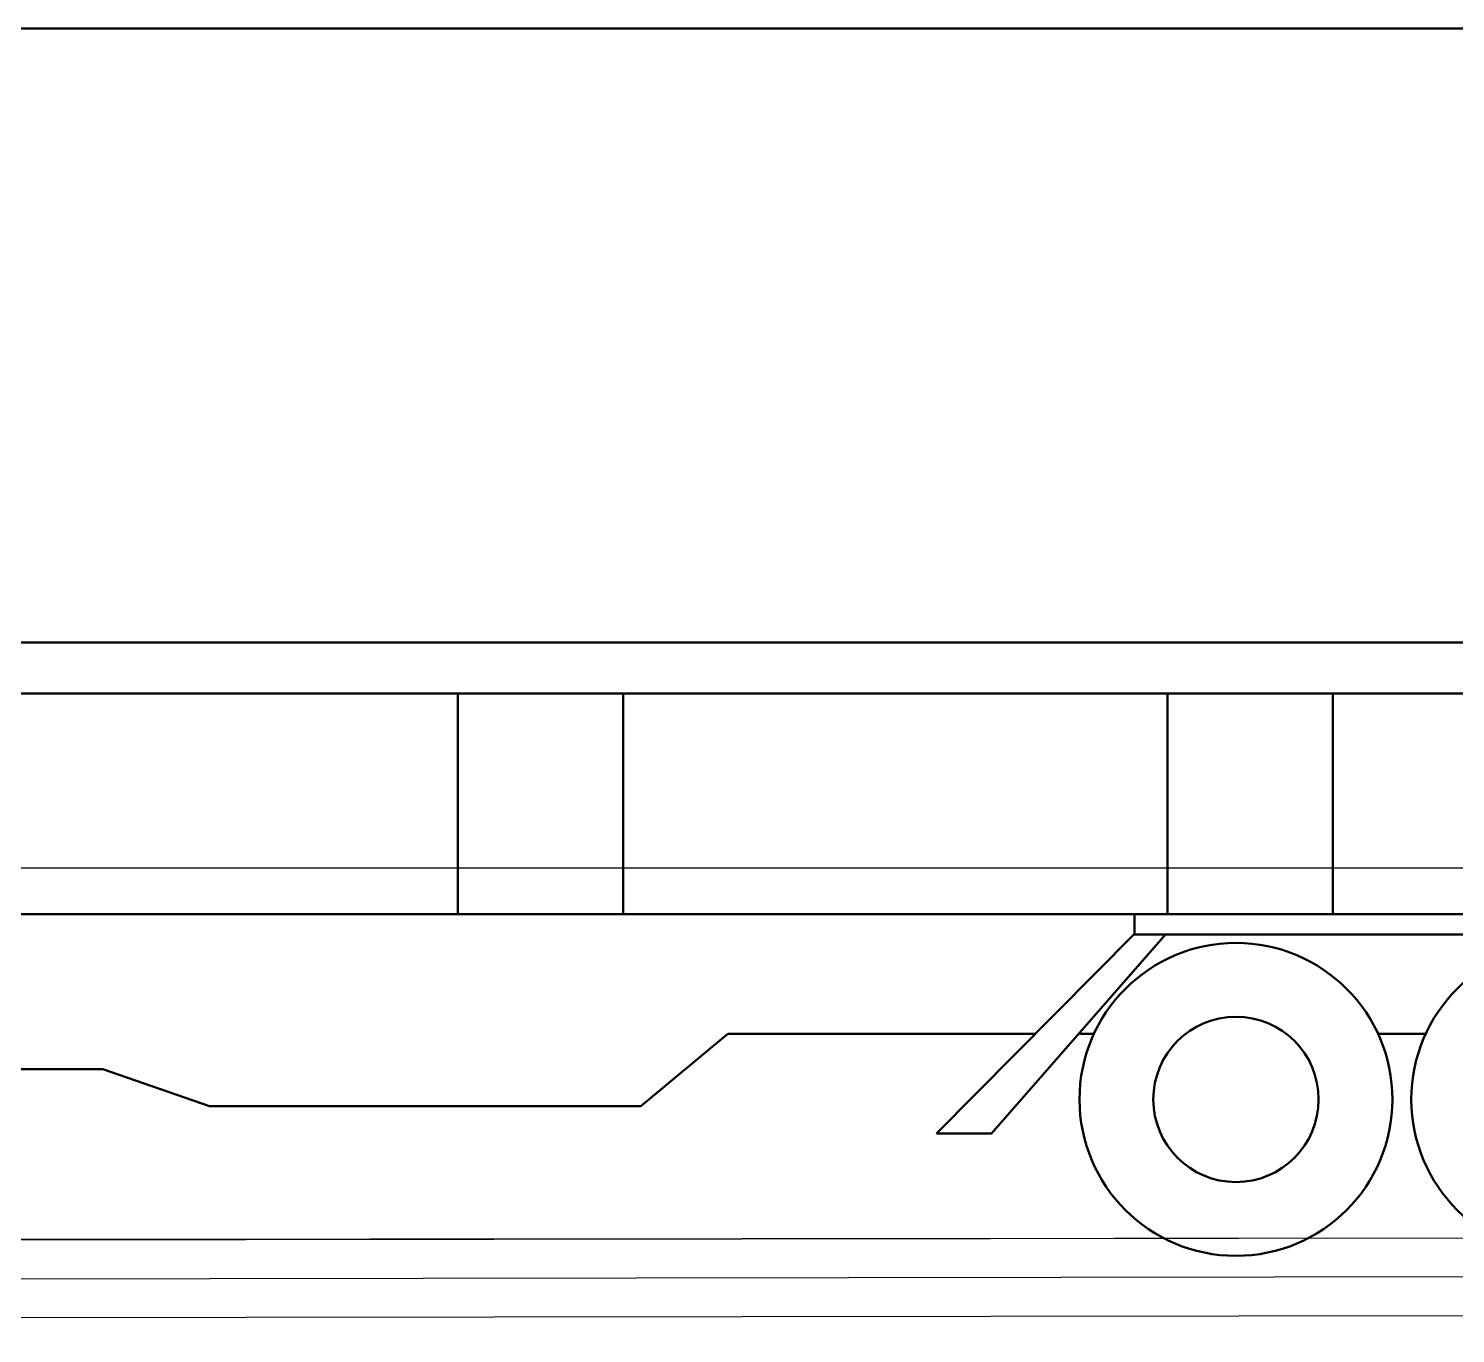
# Model space of a CAD drawing. Extents: x 152195838 to 323921156, y 365159662 to 730681027.
# Drawn here: x 160925287 to 160928963, y 365192863 to 365196226 of the extents above; entities that cross this region are included whole.
import ezdxf

# ---------------------------------------------------------------- set-up
doc = ezdxf.new("R2010")
doc.units = 0
doc.header["$MEASUREMENT"] = 0
doc.linetypes.add('CEN', pattern=[63, 60, -1, 1, -1])
for name, color, linetype in [('4A.TEC CEN', 1, 'CEN'), ('4A.TEC LAND', 53, 'CONTINUOUS'), ('HAT', 5, 'CONTINUOUS')]:
    doc.layers.add(name, color=color, linetype=linetype)
doc.layers.add('8ETC', color=8, linetype='CONTINUOUS', lineweight=0)

# ---------------------------------------------------------------- blocks, each defined once
blk = doc.blocks.new('A$C63F46924')
at = {"layer": '8ETC', "color": 8, "lineweight": 50}
for p, q in [((2098.4, 3162.3), (10075.8, 3162.3)), ((2237.5, 1580.7), (9889.4, 1580.7)), ((2266.5, 1449.2), (9889.4, 1449.2)), ((4961.7, 1449.2), (4961.7, 880.4)), ((5387.7, 1449.2), (5387.7, 880.4)), ((6790.1, 1449.2), (6790.1, 880.4)), ((7216.1, 1449.2), (7216.1, 880.4)), ((2157, 880.4), (10075.8, 880.4)), ((6705, 880.4), (6705, 827.7)), ((6195.6, 315.3), (6705, 829.4)), ((6336.8, 315.3), (6785.2, 827.7)), ((6705, 827.7), (8144, 827.7)), ((5433.8, 385.8), (5657.3, 571.8)), ((5657.3, 571.8), (6449.7, 571.8)), ((6561.2, 571.8), (6600.7, 571.8)), ((7332.8, 571.8), (7455.4, 571.8)), ((3690, 481.2), (4047.2, 481.2)), ((4047.2, 481.2), (4321.9, 385.8)), ((4321.9, 385.8), (5433.8, 385.8)), ((6195.6, 315.3), (6336.8, 315.3))]:
    blk.add_line(p, q, dxfattribs=at)
for centre, radius in [((6966.7, 403.1), 403.1), ((7821.5, 403.1), 403.1), ((6966.7, 403.1), 213)]:
    blk.add_circle(centre, radius, dxfattribs=at)

msp = doc.modelspace()

# ---------------------------------------------------------------- linework, layer by layer
at = {"layer": '4A.TEC CEN', "color": 8, "ltscale": 500}
for p, q in [((160881434.11, 365194063.33), (161011906.94, 365194063.33)), ((160881434.11, 365193063.33), (160932506.94, 365193113.33))]:
    msp.add_line(p, q, dxfattribs=at)
at = {"layer": '4A.TEC LAND', "linetype": 'Continuous'}
for points in [[(160931906.94, 365193113.33), (160897648.58, 365193063.33)], [(160931906.94, 365193013.33), (160897648.58, 365192963.33)], [(160931906.94, 365192913.33), (160897648.58, 365192863.33)]]:
    msp.add_lwpolyline(points, dxfattribs=at)

# ---------------------------------------------------------------- block references
at = {"layer": 'HAT'}
msp.add_blockref('A$C63F46924', (160921431.16, 365193063.33, -104062.5), dxfattribs=at)

doc.saveas('drawing.dxf')
